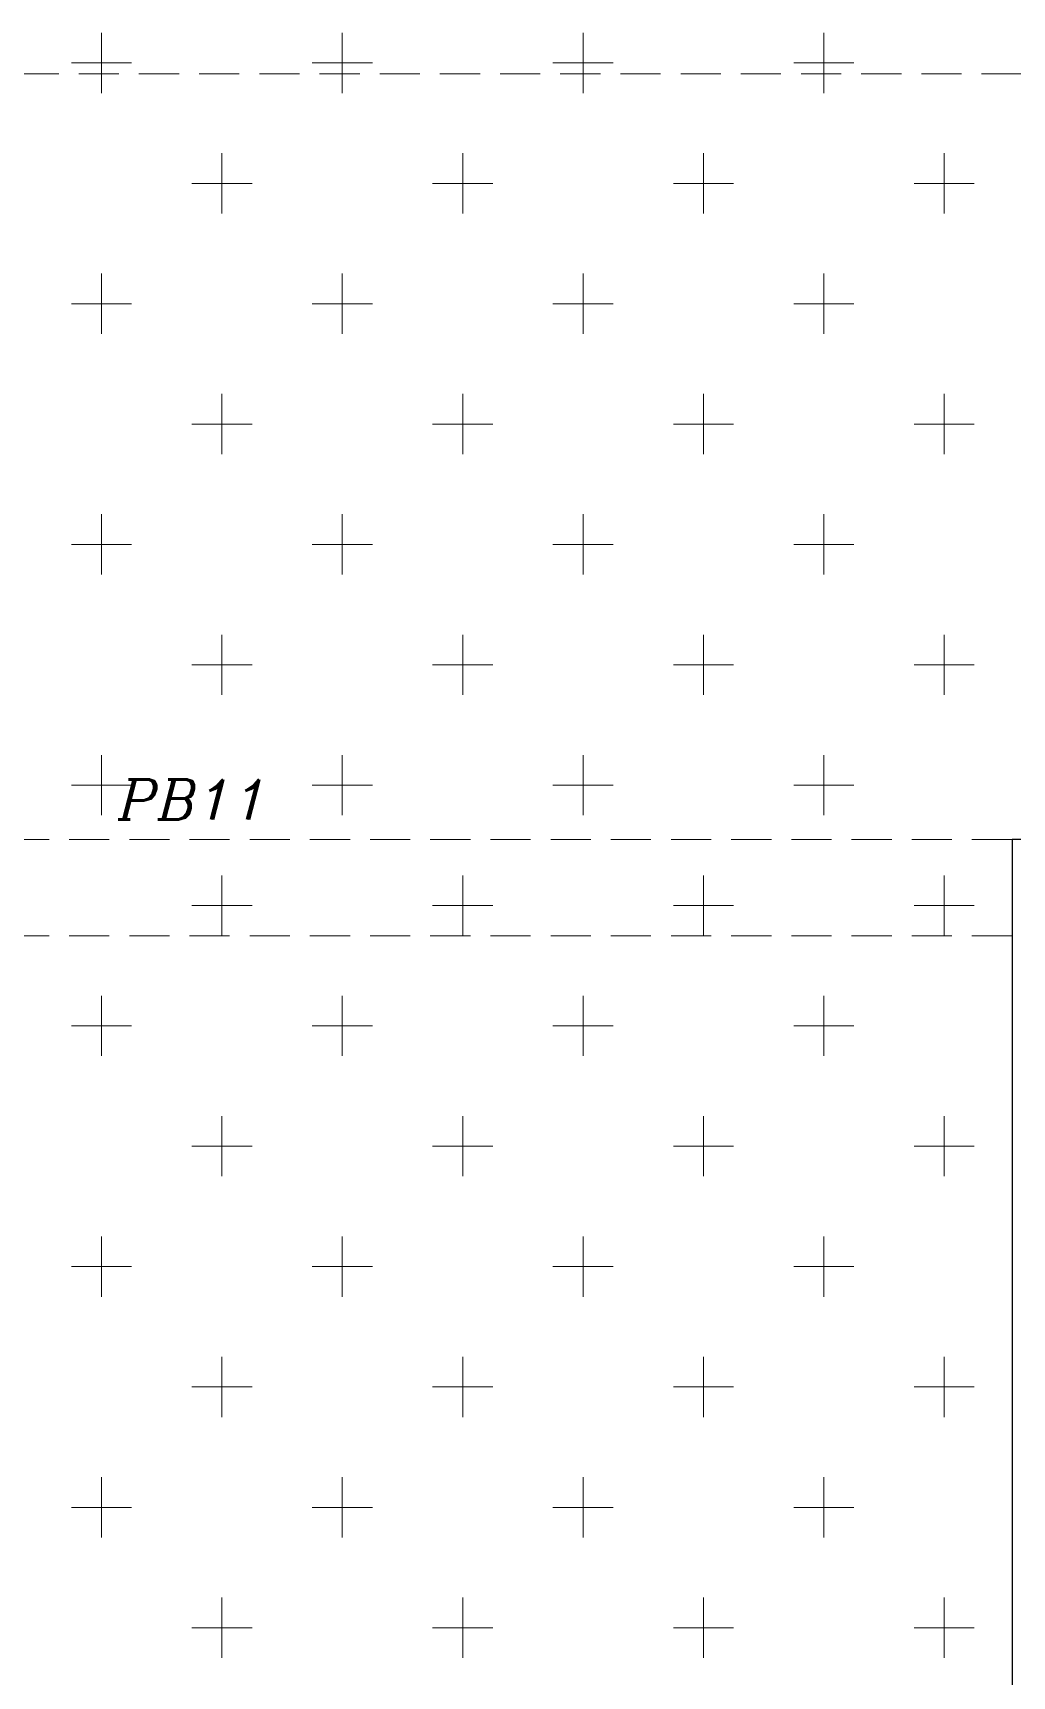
# Model space of a CAD drawing. Header units: millimetres. Extents: x 331487 to 517269, y 198509 to 399936.
# Drawn here: x 390540 to 393590, y 384942 to 390062 of the extents above; entities that cross this region are included whole.
import ezdxf

# ---------------------------------------------------------------- set-up
doc = ezdxf.new("R2010")
doc.units = ezdxf.units.MM
doc.header["$MEASUREMENT"] = 0
doc.linetypes.add('DASHED2', pattern=[0.375, 0.25, -0.125])
doc.layers.add('BEAM', color=1, linetype='Continuous', lineweight=5)
doc.layers.add('COLUMN', color=6, linetype='Continuous')
doc.styles.add('ITALICC', font='italicc', dxfattribs={"height": 0.3})

msp = doc.modelspace()

# ---------------------------------------------------------------- linework, layer by layer
at = {"layer": 'BEAM', "color": 253, "linetype": 'Continuous', "ltscale": 750}
for p, q in [((390753.6, 389934), (390753.6, 390062)), ((391503.6, 389934), (391503.6, 390062)), ((392253.6, 389934), (392253.6, 390062)), ((393003.6, 389934), (393003.6, 390062)), ((390659.8, 389968.2), (390847.3, 389968.2)), ((391409.8, 389968.2), (391597.3, 389968.2)), ((392159.8, 389968.2), (392347.3, 389968.2)), ((392909.8, 389968.2), (393097.3, 389968.2)), ((390753.6, 389874.5), (390753.6, 389934)), ((391503.6, 389874.5), (391503.6, 389934)), ((392253.6, 389874.5), (392253.6, 389934)), ((393003.6, 389874.5), (393003.6, 389934)), ((391128.6, 389499.5), (391128.6, 389687)), ((391878.6, 389499.5), (391878.6, 389687)), ((392628.6, 389499.5), (392628.6, 389687)), ((393378.6, 389499.5), (393378.6, 389687)), ((391034.8, 389593.2), (391222.3, 389593.2)), ((391784.8, 389593.2), (391972.3, 389593.2)), ((392534.8, 389593.2), (392722.3, 389593.2)), ((393284.8, 389593.2), (393472.3, 389593.2)), ((390753.6, 389124.5), (390753.6, 389312)), ((391503.6, 389124.5), (391503.6, 389312)), ((392253.6, 389124.5), (392253.6, 389312)), ((393003.6, 389124.5), (393003.6, 389312)), ((390659.8, 389218.2), (390847.3, 389218.2)), ((391409.8, 389218.2), (391597.3, 389218.2)), ((392159.8, 389218.2), (392347.3, 389218.2)), ((392909.8, 389218.2), (393097.3, 389218.2)), ((391128.6, 388749.5), (391128.6, 388937)), ((391878.6, 388749.5), (391878.6, 388937)), ((392628.6, 388749.5), (392628.6, 388937)), ((393378.6, 388749.5), (393378.6, 388937)), ((391034.8, 388843.2), (391222.3, 388843.2)), ((391784.8, 388843.2), (391972.3, 388843.2)), ((392534.8, 388843.2), (392722.3, 388843.2)), ((393284.8, 388843.2), (393472.3, 388843.2)), ((390753.6, 388374.5), (390753.6, 388562)), ((391503.6, 388374.5), (391503.6, 388562)), ((392253.6, 388374.5), (392253.6, 388562)), ((393003.6, 388374.5), (393003.6, 388562)), ((390659.8, 388468.2), (390847.3, 388468.2)), ((391409.8, 388468.2), (391597.3, 388468.2)), ((392159.8, 388468.2), (392347.3, 388468.2)), ((392909.8, 388468.2), (393097.3, 388468.2)), ((391128.6, 387999.5), (391128.6, 388187)), ((391878.6, 387999.5), (391878.6, 388187)), ((392628.6, 387999.5), (392628.6, 388187)), ((393378.6, 387999.5), (393378.6, 388187)), ((391034.8, 388093.2), (391222.3, 388093.2)), ((391784.8, 388093.2), (391972.3, 388093.2)), ((392534.8, 388093.2), (392722.3, 388093.2)), ((393284.8, 388093.2), (393472.3, 388093.2)), ((390753.6, 387624.5), (390753.6, 387812)), ((391503.6, 387624.5), (391503.6, 387812)), ((392253.6, 387624.5), (392253.6, 387812)), ((393003.6, 387624.5), (393003.6, 387812)), ((390659.8, 387718.2), (390847.3, 387718.2)), ((391409.8, 387718.2), (391597.3, 387718.2)), ((392159.8, 387718.2), (392347.3, 387718.2)), ((392909.8, 387718.2), (393097.3, 387718.2)), ((391128.6, 387249.5), (391128.6, 387437)), ((391878.6, 387249.5), (391878.6, 387437)), ((392628.6, 387249.5), (392628.6, 387437)), ((393378.6, 387249.5), (393378.6, 387437)), ((391034.8, 387343.2), (391222.3, 387343.2)), ((391784.8, 387343.2), (391972.3, 387343.2)), ((392534.8, 387343.2), (392722.3, 387343.2)), ((393284.8, 387343.2), (393472.3, 387343.2)), ((390753.6, 386874.5), (390753.6, 387062)), ((391503.6, 386874.5), (391503.6, 387062)), ((392253.6, 386874.5), (392253.6, 387062)), ((393003.6, 386874.5), (393003.6, 387062)), ((390659.8, 386968.2), (390847.3, 386968.2)), ((391409.8, 386968.2), (391597.3, 386968.2)), ((392159.8, 386968.2), (392347.3, 386968.2)), ((392909.8, 386968.2), (393097.3, 386968.2)), ((391128.6, 386499.5), (391128.6, 386687)), ((391878.6, 386499.5), (391878.6, 386687)), ((392628.6, 386499.5), (392628.6, 386687)), ((393378.6, 386499.5), (393378.6, 386687)), ((391034.8, 386593.2), (391222.3, 386593.2)), ((391784.8, 386593.2), (391972.3, 386593.2)), ((392534.8, 386593.2), (392722.3, 386593.2)), ((393284.8, 386593.2), (393472.3, 386593.2)), ((390753.6, 386124.5), (390753.6, 386312)), ((391503.6, 386124.5), (391503.6, 386312)), ((392253.6, 386124.5), (392253.6, 386312)), ((393003.6, 386124.5), (393003.6, 386312)), ((390659.8, 386218.2), (390847.3, 386218.2)), ((391409.8, 386218.2), (391597.3, 386218.2)), ((392159.8, 386218.2), (392347.3, 386218.2)), ((392909.8, 386218.2), (393097.3, 386218.2)), ((391128.6, 385749.5), (391128.6, 385937)), ((391878.6, 385749.5), (391878.6, 385937)), ((392628.6, 385749.5), (392628.6, 385937)), ((393378.6, 385749.5), (393378.6, 385937)), ((391034.8, 385843.2), (391222.3, 385843.2)), ((391784.8, 385843.2), (391972.3, 385843.2)), ((392534.8, 385843.2), (392722.3, 385843.2)), ((393284.8, 385843.2), (393472.3, 385843.2)), ((390753.6, 385374.5), (390753.6, 385562)), ((391503.6, 385374.5), (391503.6, 385562)), ((392253.6, 385374.5), (392253.6, 385562)), ((393003.6, 385374.5), (393003.6, 385562)), ((390659.8, 385468.2), (390847.3, 385468.2)), ((391409.8, 385468.2), (391597.3, 385468.2)), ((392159.8, 385468.2), (392347.3, 385468.2)), ((392909.8, 385468.2), (393097.3, 385468.2)), ((391128.6, 384999.5), (391128.6, 385187)), ((391878.6, 384999.5), (391878.6, 385187)), ((392628.6, 384999.5), (392628.6, 385187)), ((393378.6, 384999.5), (393378.6, 385187)), ((391034.8, 385093.2), (391222.3, 385093.2)), ((391784.8, 385093.2), (391972.3, 385093.2)), ((392534.8, 385093.2), (392722.3, 385093.2)), ((393284.8, 385093.2), (393472.3, 385093.2))]:
    msp.add_line(p, q, dxfattribs=at)
at = {"layer": 'BEAM', "linetype": 'DASHED2', "ltscale": 500}
for p, q in [((395120.1, 389934), (387965.1, 389934)), ((393590.1, 387549), (388415.1, 387549)), ((393590.1, 387249), (388415.1, 387249))]:
    msp.add_line(p, q, dxfattribs=at)
at = {"layer": 'COLUMN'}
for p, q in [((398080.1, 387549), (393590.1, 387549)), ((393590.1, 387549), (393590.1, 384659))]:
    msp.add_line(p, q, dxfattribs=at)

# ---------------------------------------------------------------- texts
at = {"color": 3, "linetype": 'Continuous', "style": 'ITALICC'}
msp.add_attdef('PB11', (390805.4, 387611.2), '', height=125, dxfattribs=at)

doc.saveas('drawing.dxf')
